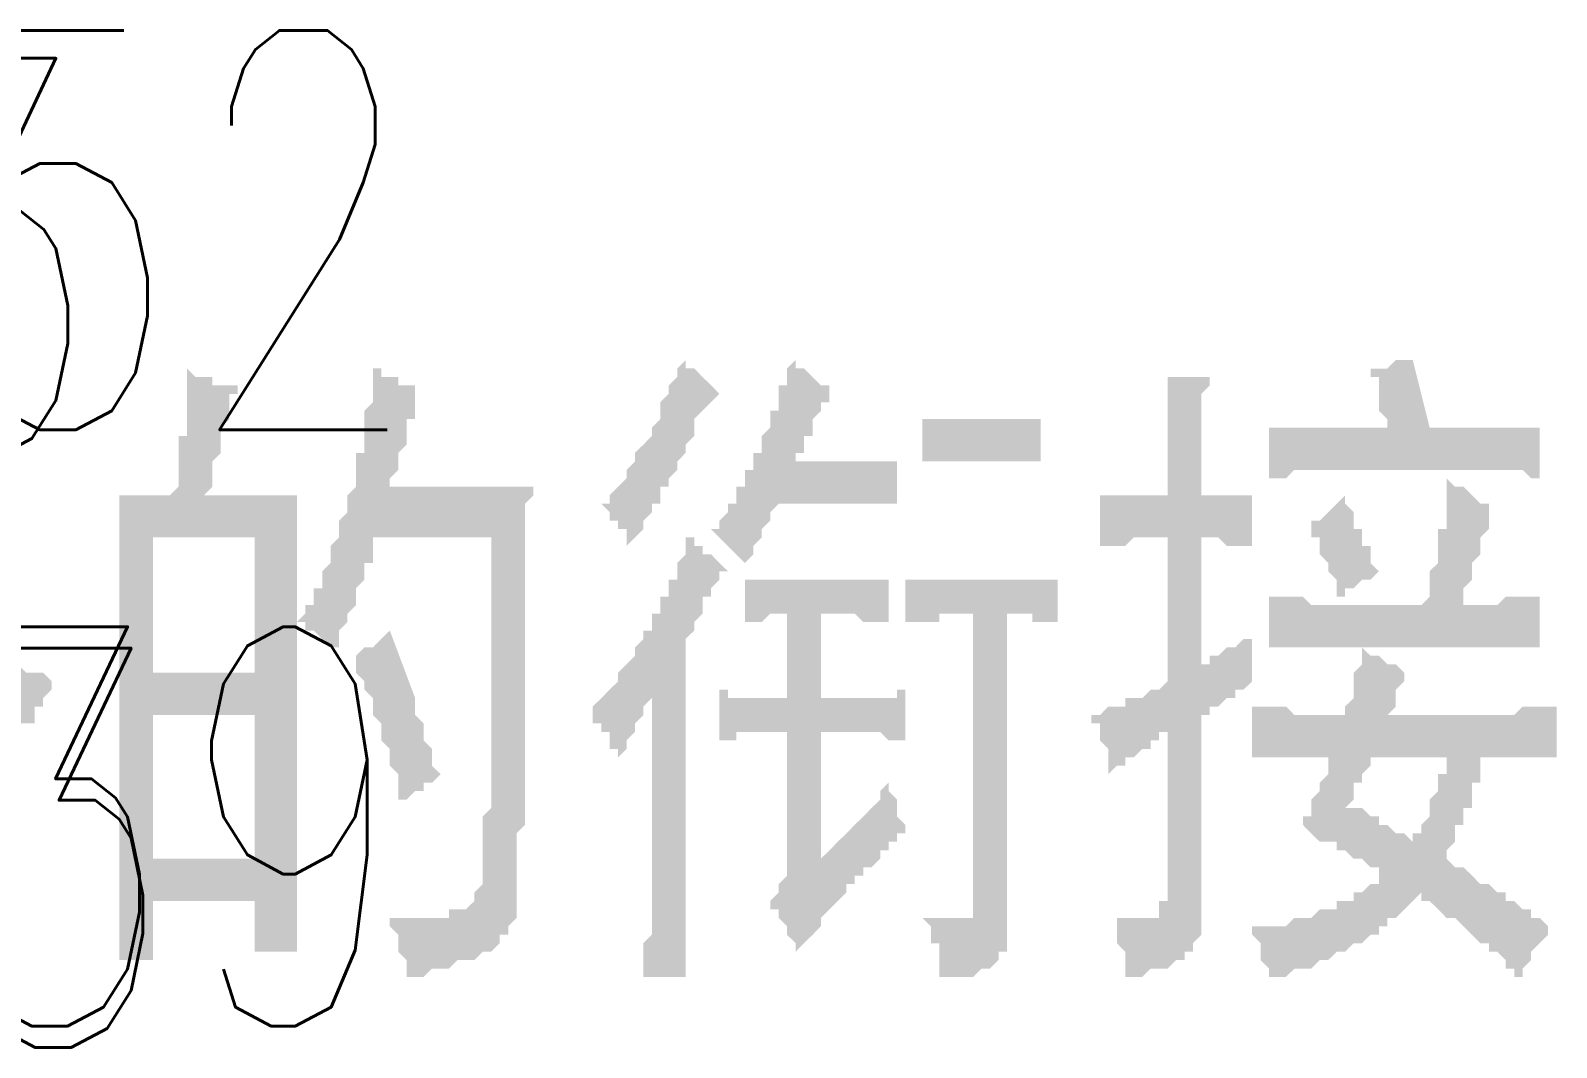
# Model space of a CAD drawing. Header units: millimetres. Extents: x 6156 to 7119, y 3162 to 3647.
# Drawn here: x 7019.28 to 7030.74, y 3528.78 to 3536.42 of the extents above; entities that cross this region are included whole.
import ezdxf
from ezdxf.enums import TextEntityAlignment as Align

# ---------------------------------------------------------------- set-up
doc = ezdxf.new("R2010")
doc.units = ezdxf.units.MM
doc.layers.add('图层1', color=7, linetype='Continuous')
doc.layers.add('点图2', color=30, linetype='Continuous', lineweight=5)
doc.styles.add('HBtxt', font='txt', dxfattribs={"width": 0.7, "bigfont": 'HZTXT'})

msp = doc.modelspace()

# ---------------------------------------------------------------- hatches: boundary and pattern name
at = {"layer": '图层1', "transparency": 33554559}
h = msp.add_hatch(color=256, dxfattribs=at)
h.paths.add_polyline_path([(7017.537, 3530.133), (7017.474, 3530.133), (7017.41, 3530.133), (7017.347, 3530.07), (7017.347, 3530.07), (7017.283, 3530.07), (7017.22, 3530.006), (7017.156, 3530.006), (7017.156, 3530.006), (7017.093, 3530.006), (7017.029, 3529.943), (7017.029, 3529.943), (7016.966, 3529.943), (7016.902, 3529.879), (7016.902, 3529.879), (7016.839, 3529.879), (7016.839, 3529.879), (7016.775, 3529.816), (7016.712, 3529.816), (7016.712, 3529.816), (7016.648, 3529.816), (7016.648, 3529.752), (7016.585, 3529.752), (7016.585, 3529.752), (7016.521, 3529.752), (7016.521, 3529.689), (7016.458, 3529.689), (7016.458, 3529.689), (7016.394, 3529.689), (7016.394, 3529.689), (7016.331, 3529.625), (7016.331, 3529.625), (7016.267, 3529.625), (7016.267, 3529.625), (7016.204, 3529.625), (7016.204, 3529.562), (7016.204, 3529.562), (7016.14, 3529.562), (7016.14, 3529.562), (7016.077, 3529.562), (7016.077, 3529.562), (7016.077, 3529.562), (7016.077, 3529.625), (7016.077, 3529.689), (7016.013, 3529.689), (7016.013, 3529.752), (7016.013, 3529.816), (7016.013, 3529.879), (7015.95, 3529.879), (7015.95, 3529.879), (7016.013, 3529.943), (7016.077, 3529.943), (7016.077, 3529.943), (7016.14, 3529.943), (7016.14, 3529.943), (7016.204, 3529.943), (7016.204, 3530.006), (7016.204, 3531.213), (7016.204, 3531.276), (7016.204, 3531.276), (7016.204, 3531.34), (7016.204, 3531.403), (7016.204, 3531.467), (7016.204, 3531.53), (7016.204, 3531.594), (7016.204, 3531.594), (7016.204, 3531.657), (7016.458, 3531.657), (7016.458, 3531.594), (7016.458, 3531.594), (7016.458, 3531.53), (7016.458, 3531.467), (7016.458, 3531.403), (7016.458, 3531.403), (7016.458, 3531.34), (7016.458, 3531.276), (7016.458, 3531.213), (7016.458, 3531.149), (7016.458, 3531.149), (7016.458, 3530.07), (7016.521, 3530.07), (7016.521, 3530.07), (7016.585, 3530.133), (7016.585, 3530.133), (7016.648, 3530.133), (7016.712, 3530.133), (7016.712, 3530.133), (7016.712, 3532.165), (7016.204, 3532.165), (7016.267, 3532.165), (7016.267, 3532.229), (7016.267, 3532.229), (7016.267, 3532.292), (7016.267, 3532.356), (7016.267, 3532.356), (7016.267, 3532.419), (7016.267, 3532.483), (7016.267, 3532.546), (7016.267, 3532.61), (7016.267, 3532.673), (7016.267, 3532.737), (7016.267, 3532.8), (7016.267, 3532.864), (7016.267, 3532.927), (7016.267, 3532.991), (7016.267, 3533.054), (7016.267, 3533.117), (7016.267, 3533.181), (7016.267, 3533.244), (7016.267, 3533.244), (7016.267, 3533.308), (7016.267, 3533.371), (7016.267, 3533.435), (7016.267, 3533.435), (7016.267, 3533.498), (7016.267, 3533.498), (7016.204, 3533.562), (7016.204, 3533.562), (7017.347, 3533.562), (7017.347, 3533.498), (7017.347, 3533.498), (7017.347, 3533.435), (7017.347, 3533.371), (7017.347, 3533.371), (7017.347, 3533.308), (7017.347, 3533.244), (7017.347, 3533.181), (7017.347, 3533.181), (7017.347, 3533.117), (7017.347, 3533.054), (7017.347, 3532.991), (7017.347, 3532.927), (7017.347, 3532.864), (7017.347, 3532.864), (7017.347, 3532.8), (7017.347, 3532.737), (7017.347, 3532.673), (7017.347, 3532.61), (7017.347, 3532.546), (7017.347, 3532.483), (7017.347, 3532.419), (7017.347, 3532.356), (7017.347, 3532.356), (7017.347, 3532.292), (7017.347, 3532.229), (7017.347, 3532.229), (7017.347, 3532.165), (7017.347, 3532.165), (7016.966, 3532.165), (7016.966, 3531.467), (7017.029, 3531.467), (7017.029, 3531.467), (7017.093, 3531.467), (7017.093, 3531.467), (7017.156, 3531.467), (7017.22, 3531.467), (7017.22, 3531.467), (7017.283, 3531.467), (7017.283, 3531.467), (7017.347, 3531.467), (7017.347, 3531.086), (7017.283, 3531.086), (7017.283, 3531.086), (7017.22, 3531.086), (7017.156, 3531.149), (7017.156, 3531.149), (7017.093, 3531.149), (7017.093, 3531.149), (7017.029, 3531.149), (7017.029, 3531.149), (7016.966, 3531.149), (7016.966, 3530.26), (7016.966, 3530.26), (7017.029, 3530.26), (7017.029, 3530.26), (7017.029, 3530.26), (7017.093, 3530.26), (7017.093, 3530.324), (7017.156, 3530.324), (7017.156, 3530.324), (7017.22, 3530.324), (7017.283, 3530.387), (7017.283, 3530.387), (7017.347, 3530.387), (7017.41, 3530.451), (7017.474, 3530.451), (7017.474, 3530.514), (7017.537, 3530.514), (7017.537, 3530.451), (7017.537, 3530.387), (7017.537, 3530.387), (7017.537, 3530.324), (7017.537, 3530.26), (7017.537, 3530.197), (7017.537, 3530.133), (7017.537, 3530.133)], flags=0)
h.paths.add_polyline_path([(7018.299, 3533.752), (7018.299, 3533.752), (7018.236, 3533.689), (7018.236, 3533.625), (7018.236, 3533.625), (7018.172, 3533.562), (7018.172, 3533.498), (7018.172, 3533.498), (7018.109, 3533.435), (7018.109, 3533.371), (7019.188, 3533.371), (7019.188, 3533.371), (7019.188, 3533.308), (7019.124, 3533.244), (7019.124, 3533.244), (7019.124, 3533.181), (7019.124, 3533.117), (7019.124, 3533.054), (7019.061, 3533.054), (7019.061, 3532.991), (7019.061, 3532.927), (7018.997, 3532.927), (7018.997, 3532.864), (7018.997, 3532.8), (7018.997, 3532.737), (7018.934, 3532.737), (7018.934, 3532.673), (7018.934, 3532.61), (7018.87, 3532.61), (7018.87, 3532.546), (7018.87, 3532.483), (7018.807, 3532.419), (7018.807, 3532.419), (7018.807, 3532.356), (7018.743, 3532.292), (7018.743, 3532.292), (7018.743, 3532.229), (7018.68, 3532.229), (7018.68, 3532.165), (7018.68, 3532.102), (7018.617, 3532.102), (7018.617, 3532.038), (7018.617, 3532.038), (7018.617, 3532.038), (7018.68, 3531.975), (7018.68, 3531.975), (7018.743, 3531.975), (7018.743, 3531.911), (7018.807, 3531.911), (7018.807, 3531.848), (7018.87, 3531.848), (7018.87, 3531.848), (7018.934, 3531.784), (7018.934, 3531.784), (7018.997, 3531.784), (7018.997, 3531.721), (7019.061, 3531.721), (7019.061, 3531.721), (7019.124, 3531.657), (7019.124, 3531.657), (7019.188, 3531.657), (7019.188, 3531.657), (7019.251, 3531.594), (7019.315, 3531.594), (7019.315, 3531.594), (7019.378, 3531.594), (7019.442, 3531.53), (7019.442, 3531.53), (7019.442, 3531.53), (7019.442, 3531.467), (7019.442, 3531.467), (7019.378, 3531.403), (7019.378, 3531.34), (7019.315, 3531.34), (7019.315, 3531.276), (7019.315, 3531.213), (7019.315, 3531.213), (7019.315, 3531.213), (7019.251, 3531.213), (7019.251, 3531.213), (7019.188, 3531.213), (7019.188, 3531.276), (7019.124, 3531.276), (7019.124, 3531.276), (7019.061, 3531.34), (7019.061, 3531.34), (7018.997, 3531.403), (7018.934, 3531.403), (7018.934, 3531.403), (7018.87, 3531.467), (7018.87, 3531.467), (7018.807, 3531.467), (7018.807, 3531.53), (7018.743, 3531.53), (7018.743, 3531.53), (7018.68, 3531.594), (7018.68, 3531.594), (7018.617, 3531.657), (7018.617, 3531.657), (7018.553, 3531.721), (7018.553, 3531.721), (7018.49, 3531.721), (7018.49, 3531.784), (7018.426, 3531.784), (7018.426, 3531.784), (7018.426, 3531.784), (7018.363, 3531.784), (7018.363, 3531.721), (7018.299, 3531.721), (7018.299, 3531.657), (7018.236, 3531.657), (7018.236, 3531.594), (7018.172, 3531.594), (7018.172, 3531.594), (7018.109, 3531.53), (7018.109, 3531.53), (7018.045, 3531.467), (7018.045, 3531.467), (7018.045, 3531.467), (7017.982, 3531.467), (7017.982, 3531.403), (7017.918, 3531.403), (7017.918, 3531.403), (7017.855, 3531.34), (7017.855, 3531.34), (7017.791, 3531.34), (7017.791, 3531.276), (7017.728, 3531.276), (7017.728, 3531.276), (7017.664, 3531.213), (7017.601, 3531.213), (7017.601, 3531.213), (7017.537, 3531.149), (7017.537, 3531.149), (7017.537, 3531.213), (7017.474, 3531.213), (7017.474, 3531.276), (7017.474, 3531.34), (7017.41, 3531.34), (7017.41, 3531.403), (7017.41, 3531.467), (7017.347, 3531.467), (7017.41, 3531.467), (7017.41, 3531.53), (7017.474, 3531.53), (7017.474, 3531.53), (7017.537, 3531.53), (7017.537, 3531.53), (7017.601, 3531.594), (7017.664, 3531.594), (7017.664, 3531.594), (7017.728, 3531.657), (7017.728, 3531.657), (7017.791, 3531.657), (7017.791, 3531.657), (7017.855, 3531.721), (7017.855, 3531.721), (7017.918, 3531.721), (7017.982, 3531.784), (7017.982, 3531.784), (7018.045, 3531.784), (7018.045, 3531.848), (7018.109, 3531.848), (7018.109, 3531.911), (7018.172, 3531.911), (7018.172, 3531.975), (7018.172, 3531.975), (7018.236, 3531.975), (7018.236, 3532.038), (7018.236, 3532.038), (7018.236, 3532.102), (7018.172, 3532.102), (7018.172, 3532.165), (7018.172, 3532.165), (7018.109, 3532.229), (7018.109, 3532.229), (7018.109, 3532.292), (7018.045, 3532.292), (7018.045, 3532.356), (7017.982, 3532.356), (7017.982, 3532.419), (7017.982, 3532.483), (7017.918, 3532.546), (7017.918, 3532.546), (7017.855, 3532.61), (7017.855, 3532.673), (7017.855, 3532.673), (7017.791, 3532.61), (7017.791, 3532.61), (7017.791, 3532.546), (7017.728, 3532.483), (7017.728, 3532.419), (7017.728, 3532.419), (7017.664, 3532.356), (7017.664, 3532.356), (7017.664, 3532.292), (7017.664, 3532.292), (7017.601, 3532.292), (7017.601, 3532.356), (7017.537, 3532.356), (7017.537, 3532.419), (7017.474, 3532.419), (7017.474, 3532.483), (7017.41, 3532.483), (7017.41, 3532.483), (7017.41, 3532.546), (7017.474, 3532.546), (7017.474, 3532.61), (7017.474, 3532.61), (7017.537, 3532.673), (7017.537, 3532.673), (7017.537, 3532.737), (7017.601, 3532.8), (7017.601, 3532.8), (7017.601, 3532.864), (7017.664, 3532.927), (7017.664, 3532.927), (7017.664, 3532.991), (7017.728, 3533.054), (7017.728, 3533.117), (7017.728, 3533.117), (7017.728, 3533.181), (7017.791, 3533.181), (7017.791, 3533.244), (7017.791, 3533.308), (7017.855, 3533.308), (7017.855, 3533.371), (7017.855, 3533.435), (7017.855, 3533.498), (7017.855, 3533.498), (7017.918, 3533.562), (7017.918, 3533.625), (7017.918, 3533.689), (7017.918, 3533.689), (7017.982, 3533.752), (7017.982, 3533.816), (7017.982, 3533.879), (7017.982, 3533.879), (7017.982, 3533.943), (7018.045, 3533.879), (7018.045, 3533.879), (7018.109, 3533.816), (7018.109, 3533.816), (7018.172, 3533.816), (7018.172, 3533.816), (7018.236, 3533.752), (7018.236, 3533.752), (7018.299, 3533.752)], flags=0)
h.paths.add_polyline_path([(7019.061, 3531.213), (7019.061, 3531.213), (7019.061, 3531.149), (7019.061, 3531.149), (7019.061, 3531.086), (7019.061, 3531.022), (7019.061, 3531.022), (7019.061, 3530.959), (7019.061, 3530.895), (7019.061, 3530.895), (7019.061, 3530.832), (7019.061, 3530.768), (7019.061, 3530.705), (7019.061, 3530.641), (7019.061, 3530.578), (7019.061, 3530.514), (7019.061, 3530.451), (7019.061, 3530.387), (7019.061, 3530.324), (7019.061, 3530.324), (7019.061, 3530.26), (7019.061, 3530.197), (7019.061, 3530.133), (7019.061, 3530.07), (7019.061, 3530.006), (7019.061, 3529.943), (7019.061, 3529.879), (7019.061, 3529.816), (7019.061, 3529.816), (7019.061, 3529.752), (7019.061, 3529.689), (7019.061, 3529.625), (7019.061, 3529.625), (7019.061, 3529.562), (7019.061, 3529.498), (7019.061, 3529.498), (7019.061, 3529.435), (7019.061, 3529.435), (7019.061, 3529.371), (7018.807, 3529.371), (7018.807, 3529.752), (7017.918, 3529.752), (7017.918, 3529.371), (7017.664, 3529.371), (7017.664, 3529.435), (7017.664, 3529.435), (7017.664, 3529.498), (7017.664, 3529.562), (7017.664, 3529.562), (7017.664, 3529.625), (7017.664, 3529.689), (7017.664, 3529.689), (7017.664, 3529.752), (7017.664, 3529.816), (7017.664, 3529.879), (7017.664, 3529.943), (7017.664, 3529.943), (7017.664, 3530.006), (7017.664, 3530.07), (7017.664, 3530.133), (7017.664, 3530.197), (7017.664, 3530.26), (7017.664, 3530.324), (7017.664, 3530.387), (7017.664, 3530.451), (7017.664, 3530.514), (7017.664, 3530.578), (7017.664, 3530.641), (7017.664, 3530.705), (7017.664, 3530.768), (7017.664, 3530.832), (7017.664, 3530.832), (7017.664, 3530.895), (7017.664, 3530.959), (7017.664, 3531.022), (7017.664, 3531.022), (7017.664, 3531.086), (7017.664, 3531.149), (7017.664, 3531.149), (7017.664, 3531.213), (7017.664, 3531.213), (7017.664, 3531.213), (7019.061, 3531.213)], flags=0)
h.paths.add_polyline_path([(7018.807, 3530.07), (7018.807, 3530.895), (7017.918, 3530.895), (7017.918, 3530.07)], flags=0)
h.paths.add_polyline_path([(7017.093, 3532.419), (7017.093, 3533.244), (7016.521, 3533.244), (7016.521, 3532.419)], flags=0)
h.paths.add_polyline_path([(7017.982, 3532.927), (7017.982, 3532.927), (7017.982, 3532.864), (7018.045, 3532.864), (7018.045, 3532.8), (7018.045, 3532.737), (7018.109, 3532.737), (7018.109, 3532.673), (7018.109, 3532.673), (7018.172, 3532.61), (7018.172, 3532.546), (7018.236, 3532.546), (7018.236, 3532.483), (7018.236, 3532.483), (7018.299, 3532.419), (7018.299, 3532.419), (7018.363, 3532.356), (7018.363, 3532.292), (7018.426, 3532.292), (7018.426, 3532.292), (7018.426, 3532.292), (7018.426, 3532.292), (7018.49, 3532.356), (7018.49, 3532.419), (7018.49, 3532.419), (7018.553, 3532.483), (7018.553, 3532.546), (7018.553, 3532.546), (7018.617, 3532.61), (7018.617, 3532.673), (7018.617, 3532.737), (7018.68, 3532.737), (7018.68, 3532.8), (7018.68, 3532.864), (7018.743, 3532.927), (7018.743, 3532.927), (7018.743, 3532.991), (7018.807, 3533.054), (7018.807, 3533.054), (7018.807, 3533.117), (7018.045, 3533.117), (7017.982, 3532.927)], flags=0)
h = msp.add_hatch(color=256, dxfattribs=at)
h.paths.add_polyline_path([(7025.728, 3531.975), (7025.665, 3531.975), (7025.601, 3531.975), (7025.601, 3531.975), (7025.538, 3531.975), (7025.538, 3531.975), (7025.474, 3532.038), (7025.411, 3532.038), (7025.411, 3532.038), (7025.347, 3532.038), (7025.347, 3532.038), (7025.284, 3532.038), (7025.22, 3532.038), (7025.22, 3532.038), (7025.22, 3531.403), (7025.284, 3531.403), (7025.347, 3531.403), (7025.411, 3531.403), (7025.411, 3531.403), (7025.474, 3531.403), (7025.538, 3531.403), (7025.538, 3531.403), (7025.601, 3531.403), (7025.665, 3531.403), (7025.665, 3531.403), (7025.728, 3531.403), (7025.728, 3531.403), (7025.792, 3531.403), (7025.792, 3531.467), (7025.855, 3531.467), (7025.855, 3531.467), (7025.855, 3531.467), (7025.855, 3531.086), (7025.855, 3531.086), (7025.792, 3531.086), (7025.792, 3531.086), (7025.728, 3531.086), (7025.728, 3531.086), (7025.665, 3531.149), (7025.665, 3531.149), (7025.601, 3531.149), (7025.601, 3531.149), (7025.538, 3531.149), (7025.474, 3531.149), (7025.474, 3531.149), (7025.411, 3531.149), (7025.347, 3531.149), (7025.284, 3531.149), (7025.284, 3531.149), (7025.22, 3531.149), (7025.22, 3530.197), (7025.284, 3530.26), (7025.284, 3530.26), (7025.347, 3530.324), (7025.347, 3530.324), (7025.411, 3530.387), (7025.411, 3530.387), (7025.474, 3530.451), (7025.474, 3530.451), (7025.538, 3530.514), (7025.538, 3530.514), (7025.601, 3530.578), (7025.601, 3530.578), (7025.665, 3530.641), (7025.665, 3530.641), (7025.665, 3530.705), (7025.728, 3530.768), (7025.728, 3530.768), (7025.728, 3530.768), (7025.728, 3530.705), (7025.728, 3530.705), (7025.792, 3530.641), (7025.792, 3530.578), (7025.792, 3530.514), (7025.792, 3530.514), (7025.855, 3530.451), (7025.855, 3530.387), (7025.855, 3530.387), (7025.792, 3530.387), (7025.792, 3530.324), (7025.792, 3530.324), (7025.728, 3530.324), (7025.728, 3530.26), (7025.665, 3530.26), (7025.665, 3530.197), (7025.601, 3530.133), (7025.538, 3530.133), (7025.538, 3530.07), (7025.474, 3530.07), (7025.474, 3530.006), (7025.411, 3530.006), (7025.411, 3529.943), (7025.411, 3529.943), (7025.347, 3529.879), (7025.347, 3529.879), (7025.284, 3529.816), (7025.284, 3529.816), (7025.22, 3529.752), (7025.22, 3529.752), (7025.22, 3529.689), (7025.157, 3529.625), (7025.157, 3529.625), (7025.093, 3529.562), (7025.093, 3529.562), (7025.03, 3529.498), (7025.03, 3529.498), (7025.03, 3529.562), (7025.03, 3529.562), (7024.966, 3529.625), (7024.966, 3529.689), (7024.966, 3529.689), (7024.903, 3529.752), (7024.903, 3529.816), (7024.839, 3529.816), (7024.839, 3529.879), (7024.839, 3529.879), (7024.903, 3529.943), (7024.903, 3529.943), (7024.903, 3530.006), (7024.966, 3530.07), (7024.966, 3530.07), (7024.966, 3530.133), (7024.966, 3530.197), (7024.966, 3530.26), (7024.966, 3531.149), (7024.903, 3531.149), (7024.903, 3531.149), (7024.839, 3531.149), (7024.776, 3531.149), (7024.776, 3531.149), (7024.712, 3531.149), (7024.649, 3531.149), (7024.649, 3531.149), (7024.585, 3531.149), (7024.585, 3531.086), (7024.522, 3531.086), (7024.522, 3531.086), (7024.458, 3531.086), (7024.458, 3531.086), (7024.458, 3531.086), (7024.458, 3531.467), (7024.458, 3531.467), (7024.522, 3531.467), (7024.522, 3531.403), (7024.585, 3531.403), (7024.585, 3531.403), (7024.649, 3531.403), (7024.712, 3531.403), (7024.712, 3531.403), (7024.776, 3531.403), (7024.776, 3531.403), (7024.839, 3531.403), (7024.903, 3531.403), (7024.903, 3531.403), (7024.966, 3531.403), (7024.966, 3531.403), (7024.966, 3532.038), (7024.966, 3532.038), (7024.903, 3532.038), (7024.839, 3532.038), (7024.839, 3532.038), (7024.776, 3531.975), (7024.776, 3531.975), (7024.712, 3531.975), (7024.649, 3531.975), (7024.649, 3531.975), (7024.649, 3532.292), (7024.649, 3532.292), (7024.712, 3532.292), (7024.712, 3532.292), (7024.776, 3532.292), (7024.776, 3532.292), (7024.839, 3532.292), (7024.903, 3532.292), (7024.903, 3532.292), (7024.966, 3532.292), (7024.966, 3532.292), (7025.03, 3532.292), (7025.093, 3532.292), (7025.157, 3532.292), (7025.157, 3532.292), (7025.22, 3532.292), (7025.22, 3532.292), (7025.284, 3532.292), (7025.347, 3532.292), (7025.347, 3532.292), (7025.411, 3532.292), (7025.474, 3532.292), (7025.474, 3532.292), (7025.538, 3532.292), (7025.538, 3532.292), (7025.601, 3532.292), (7025.601, 3532.292), (7025.665, 3532.292), (7025.665, 3532.292), (7025.728, 3532.292)], flags=0)
h.paths.add_polyline_path([(7026.998, 3531.975), (7026.935, 3531.975), (7026.871, 3531.975), (7026.871, 3531.975), (7026.808, 3531.975), (7026.808, 3532.038), (7026.744, 3532.038), (7026.681, 3532.038), (7026.681, 3532.038), (7026.617, 3532.038), (7026.617, 3532.038), (7026.617, 3529.816), (7026.617, 3529.752), (7026.617, 3529.689), (7026.617, 3529.625), (7026.617, 3529.625), (7026.617, 3529.562), (7026.617, 3529.498), (7026.554, 3529.498), (7026.554, 3529.435), (7026.554, 3529.435), (7026.554, 3529.435), (7026.49, 3529.371), (7026.49, 3529.371), (7026.427, 3529.371), (7026.427, 3529.371), (7026.363, 3529.308), (7026.363, 3529.308), (7026.3, 3529.308), (7026.3, 3529.308), (7026.236, 3529.308), (7026.173, 3529.308), (7026.109, 3529.308), (7026.109, 3529.308), (7026.109, 3529.308), (7026.109, 3529.371), (7026.109, 3529.435), (7026.109, 3529.435), (7026.109, 3529.498), (7026.109, 3529.562), (7026.046, 3529.562), (7026.046, 3529.625), (7026.046, 3529.689), (7025.982, 3529.752), (7025.982, 3529.752), (7026.046, 3529.752), (7026.109, 3529.752), (7026.173, 3529.752), (7026.173, 3529.752), (7026.236, 3529.752), (7026.236, 3529.752), (7026.3, 3529.752), (7026.3, 3529.752), (7026.3, 3529.752), (7026.363, 3529.752), (7026.363, 3529.816), (7026.363, 3529.816), (7026.363, 3529.879), (7026.363, 3529.943), (7026.363, 3532.038), (7026.3, 3532.038), (7026.3, 3532.038), (7026.236, 3532.038), (7026.236, 3532.038), (7026.173, 3532.038), (7026.109, 3532.038), (7026.109, 3531.975), (7026.046, 3531.975), (7026.046, 3531.975), (7025.982, 3531.975), (7025.919, 3531.975), (7025.919, 3531.975), (7025.855, 3531.975), (7025.855, 3532.292), (7025.919, 3532.292), (7025.919, 3532.292), (7025.982, 3532.292), (7025.982, 3532.292), (7026.046, 3532.292), (7026.109, 3532.292), (7026.109, 3532.292), (7026.173, 3532.292), (7026.173, 3532.292), (7026.236, 3532.292), (7026.3, 3532.292), (7026.3, 3532.292), (7026.363, 3532.292), (7026.427, 3532.292), (7026.427, 3532.292), (7026.49, 3532.292), (7026.49, 3532.292), (7026.554, 3532.292), (7026.617, 3532.292), (7026.617, 3532.292), (7026.681, 3532.292), (7026.744, 3532.292), (7026.744, 3532.292), (7026.808, 3532.292), (7026.808, 3532.292), (7026.871, 3532.292), (7026.871, 3532.292), (7026.935, 3532.292), (7026.935, 3532.292), (7026.998, 3532.292)], flags=0)
h.paths.add_polyline_path([(7024.522, 3532.356), (7024.458, 3532.356), (7024.458, 3532.292), (7024.458, 3532.292), (7024.395, 3532.229), (7024.395, 3532.229), (7024.395, 3532.165), (7024.331, 3532.165), (7024.331, 3532.102), (7024.331, 3532.102), (7024.331, 3532.038), (7024.268, 3531.975), (7024.268, 3531.975), (7024.268, 3531.911), (7024.204, 3531.848), (7024.204, 3531.784), (7024.204, 3530.07), (7024.204, 3530.07), (7024.204, 3530.006), (7024.204, 3529.943), (7024.204, 3529.879), (7024.204, 3529.816), (7024.204, 3529.816), (7024.204, 3529.752), (7024.204, 3529.689), (7024.204, 3529.625), (7024.204, 3529.625), (7024.204, 3529.562), (7024.204, 3529.498), (7024.204, 3529.435), (7024.204, 3529.371), (7024.204, 3529.308), (7024.204, 3529.308), (7023.887, 3529.308), (7023.887, 3529.371), (7023.887, 3529.435), (7023.887, 3529.435), (7023.887, 3529.498), (7023.887, 3529.562), (7023.95, 3529.625), (7023.95, 3529.689), (7023.95, 3529.689), (7023.95, 3529.752), (7023.95, 3529.816), (7023.95, 3529.879), (7023.95, 3529.943), (7023.95, 3529.943), (7023.95, 3530.006), (7023.95, 3530.07), (7023.95, 3530.07), (7023.95, 3531.403), (7023.887, 3531.34), (7023.887, 3531.276), (7023.887, 3531.276), (7023.823, 3531.213), (7023.823, 3531.149), (7023.823, 3531.149), (7023.76, 3531.086), (7023.76, 3531.086), (7023.76, 3531.022), (7023.697, 3530.959), (7023.697, 3530.959), (7023.697, 3531.022), (7023.633, 3531.022), (7023.633, 3531.086), (7023.633, 3531.149), (7023.57, 3531.149), (7023.57, 3531.213), (7023.506, 3531.213), (7023.506, 3531.276), (7023.506, 3531.276), (7023.506, 3531.276), (7023.506, 3531.34), (7023.57, 3531.403), (7023.57, 3531.403), (7023.633, 3531.467), (7023.633, 3531.467), (7023.697, 3531.53), (7023.697, 3531.53), (7023.697, 3531.594), (7023.76, 3531.657), (7023.76, 3531.657), (7023.823, 3531.721), (7023.823, 3531.721), (7023.823, 3531.784), (7023.887, 3531.848), (7023.887, 3531.848), (7023.887, 3531.911), (7023.95, 3531.911), (7023.95, 3531.911), (7023.95, 3531.975), (7023.95, 3532.038), (7024.014, 3532.038), (7024.014, 3532.102), (7024.014, 3532.165), (7024.077, 3532.165), (7024.077, 3532.229), (7024.077, 3532.292), (7024.141, 3532.292), (7024.141, 3532.356), (7024.141, 3532.419), (7024.141, 3532.419), (7024.204, 3532.483), (7024.204, 3532.546), (7024.204, 3532.61), (7024.204, 3532.61), (7024.268, 3532.61), (7024.268, 3532.61), (7024.268, 3532.546), (7024.331, 3532.546), (7024.331, 3532.483), (7024.395, 3532.483), (7024.395, 3532.483), (7024.458, 3532.419), (7024.458, 3532.419), (7024.522, 3532.356), (7024.522, 3532.356)], flags=0)
h.paths.add_polyline_path([(7025.347, 3533.689), (7025.284, 3533.689), (7025.284, 3533.626), (7025.22, 3533.626), (7025.22, 3533.562), (7025.22, 3533.562), (7025.157, 3533.499), (7025.157, 3533.499), (7025.157, 3533.435), (7025.157, 3533.372), (7025.093, 3533.372), (7025.093, 3533.308), (7025.093, 3533.245), (7025.03, 3533.245), (7025.03, 3533.181), (7025.347, 3533.181), (7025.411, 3533.181), (7025.411, 3533.181), (7025.474, 3533.181), (7025.538, 3533.181), (7025.538, 3533.181), (7025.601, 3533.181), (7025.601, 3533.181), (7025.665, 3533.181), (7025.665, 3533.181), (7025.728, 3533.181), (7025.792, 3533.181), (7025.792, 3533.181), (7025.792, 3532.864), (7025.728, 3532.864), (7025.728, 3532.864), (7025.665, 3532.864), (7025.665, 3532.864), (7025.601, 3532.864), (7025.538, 3532.864), (7025.538, 3532.864), (7025.474, 3532.864), (7025.474, 3532.864), (7025.411, 3532.864), (7025.347, 3532.864), (7024.903, 3532.864), (7024.903, 3532.864), (7024.839, 3532.8), (7024.839, 3532.737), (7024.839, 3532.737), (7024.776, 3532.673), (7024.776, 3532.673), (7024.776, 3532.61), (7024.712, 3532.546), (7024.712, 3532.483), (7024.712, 3532.483), (7024.649, 3532.419), (7024.649, 3532.419), (7024.649, 3532.419), (7024.585, 3532.483), (7024.585, 3532.483), (7024.522, 3532.546), (7024.522, 3532.546), (7024.458, 3532.61), (7024.458, 3532.61), (7024.395, 3532.673), (7024.395, 3532.673), (7024.458, 3532.673), (7024.458, 3532.737), (7024.522, 3532.8), (7024.522, 3532.8), (7024.522, 3532.864), (7024.585, 3532.864), (7024.585, 3532.927), (7024.585, 3532.991), (7024.649, 3532.991), (7024.649, 3533.054), (7024.649, 3533.118), (7024.712, 3533.118), (7024.712, 3533.181), (7024.712, 3533.245), (7024.776, 3533.245), (7024.776, 3533.308), (7024.776, 3533.308), (7024.776, 3533.372), (7024.839, 3533.435), (7024.839, 3533.435), (7024.839, 3533.499), (7024.839, 3533.562), (7024.903, 3533.562), (7024.903, 3533.626), (7024.903, 3533.689), (7024.903, 3533.753), (7024.966, 3533.753), (7024.966, 3533.816), (7024.966, 3533.88), (7024.966, 3533.88), (7025.03, 3533.943), (7025.03, 3533.943), (7025.03, 3533.88), (7025.093, 3533.88), (7025.093, 3533.88), (7025.157, 3533.816), (7025.157, 3533.816), (7025.22, 3533.753), (7025.22, 3533.753), (7025.284, 3533.753), (7025.284, 3533.689), (7025.347, 3533.689), (7025.347, 3533.689)], flags=0)
h.paths.add_polyline_path([(7024.458, 3533.689), (7024.458, 3533.689), (7024.395, 3533.626), (7024.395, 3533.626), (7024.395, 3533.626), (7024.331, 3533.562), (7024.331, 3533.562), (7024.268, 3533.499), (7024.268, 3533.435), (7024.268, 3533.372), (7024.204, 3533.308), (7024.204, 3533.308), (7024.204, 3533.245), (7024.204, 3533.245), (7024.141, 3533.181), (7024.141, 3533.181), (7024.141, 3533.118), (7024.077, 3533.054), (7024.077, 3533.054), (7024.077, 3532.991), (7024.014, 3532.991), (7024.014, 3532.927), (7024.014, 3532.864), (7023.95, 3532.864), (7023.95, 3532.8), (7023.887, 3532.737), (7023.887, 3532.737), (7023.887, 3532.673), (7023.823, 3532.61), (7023.823, 3532.61), (7023.76, 3532.546), (7023.76, 3532.61), (7023.76, 3532.673), (7023.697, 3532.673), (7023.697, 3532.737), (7023.633, 3532.737), (7023.633, 3532.8), (7023.633, 3532.8), (7023.57, 3532.864), (7023.57, 3532.864), (7023.633, 3532.864), (7023.633, 3532.927), (7023.633, 3532.927), (7023.697, 3532.991), (7023.697, 3532.991), (7023.76, 3533.054), (7023.76, 3533.054), (7023.76, 3533.118), (7023.823, 3533.181), (7023.823, 3533.181), (7023.823, 3533.245), (7023.887, 3533.308), (7023.887, 3533.308), (7023.95, 3533.372), (7023.95, 3533.435), (7023.95, 3533.435), (7024.014, 3533.499), (7024.014, 3533.562), (7024.014, 3533.626), (7024.077, 3533.689), (7024.077, 3533.689), (7024.077, 3533.753), (7024.141, 3533.816), (7024.141, 3533.816), (7024.141, 3533.88), (7024.141, 3533.88), (7024.204, 3533.943), (7024.204, 3533.943), (7024.204, 3533.943), (7024.204, 3533.88), (7024.268, 3533.88), (7024.268, 3533.88), (7024.331, 3533.816), (7024.331, 3533.816), (7024.395, 3533.753), (7024.395, 3533.753), (7024.458, 3533.689), (7024.458, 3533.689)], flags=0)
h.paths.add_polyline_path([(7026.871, 3533.181), (7026.871, 3533.181), (7026.808, 3533.181), (7026.808, 3533.181), (7026.744, 3533.181), (7026.744, 3533.181), (7026.681, 3533.181), (7026.617, 3533.181), (7026.617, 3533.181), (7026.554, 3533.181), (7026.49, 3533.181), (7026.49, 3533.181), (7026.427, 3533.181), (7026.427, 3533.181), (7026.363, 3533.181), (7026.3, 3533.181), (7026.3, 3533.181), (7026.236, 3533.181), (7026.173, 3533.181), (7026.173, 3533.181), (7026.109, 3533.181), (7026.109, 3533.181), (7026.046, 3533.181), (7026.046, 3533.181), (7025.982, 3533.181), (7025.982, 3533.181), (7025.982, 3533.499), (7025.982, 3533.499), (7026.046, 3533.499), (7026.109, 3533.499), (7026.109, 3533.499), (7026.173, 3533.499), (7026.173, 3533.499), (7026.236, 3533.499), (7026.236, 3533.499), (7026.3, 3533.499), (7026.363, 3533.499), (7026.363, 3533.499), (7026.427, 3533.499), (7026.427, 3533.499), (7026.49, 3533.499), (7026.554, 3533.499), (7026.554, 3533.499), (7026.617, 3533.499), (7026.681, 3533.499), (7026.681, 3533.499), (7026.744, 3533.499), (7026.744, 3533.499), (7026.808, 3533.499), (7026.808, 3533.499), (7026.871, 3533.499), (7026.871, 3533.499)], flags=0)
h = msp.add_hatch(color=256, dxfattribs=at)
h.paths.add_polyline_path([(7029.602, 3531.594), (7029.602, 3531.594), (7029.602, 3531.53), (7029.602, 3531.53), (7029.538, 3531.467), (7029.538, 3531.403), (7029.538, 3531.34), (7029.475, 3531.276), (7030.427, 3531.276), (7030.491, 3531.34), (7030.554, 3531.34), (7030.618, 3531.34), (7030.618, 3531.34), (7030.681, 3531.34), (7030.681, 3531.34), (7030.745, 3531.34), (7030.745, 3531.34), (7030.745, 3531.34), (7030.745, 3530.959), (7030.745, 3530.959), (7030.681, 3530.959), (7030.681, 3530.959), (7030.618, 3530.959), (7030.618, 3530.959), (7030.554, 3530.959), (7030.491, 3530.959), (7030.491, 3530.959), (7030.237, 3530.959), (7030.173, 3530.959), (7030.173, 3530.895), (7030.173, 3530.832), (7030.173, 3530.768), (7030.11, 3530.768), (7030.11, 3530.705), (7030.11, 3530.641), (7030.11, 3530.578), (7030.046, 3530.578), (7030.046, 3530.514), (7030.046, 3530.451), (7029.983, 3530.451), (7029.983, 3530.387), (7029.983, 3530.324), (7029.983, 3530.324), (7029.919, 3530.26), (7029.919, 3530.26), (7029.919, 3530.197), (7029.919, 3530.197), (7029.983, 3530.133), (7030.046, 3530.133), (7030.046, 3530.133), (7030.11, 3530.07), (7030.11, 3530.07), (7030.173, 3530.006), (7030.173, 3530.006), (7030.237, 3530.006), (7030.3, 3529.943), (7030.3, 3529.943), (7030.364, 3529.943), (7030.364, 3529.879), (7030.427, 3529.879), (7030.427, 3529.879), (7030.491, 3529.816), (7030.491, 3529.816), (7030.554, 3529.816), (7030.554, 3529.752), (7030.618, 3529.752), (7030.618, 3529.752), (7030.681, 3529.689), (7030.681, 3529.689), (7030.681, 3529.689), (7030.681, 3529.625), (7030.681, 3529.625), (7030.681, 3529.625), (7030.618, 3529.562), (7030.618, 3529.562), (7030.554, 3529.498), (7030.554, 3529.435), (7030.491, 3529.371), (7030.491, 3529.308), (7030.491, 3529.308), (7030.427, 3529.308), (7030.427, 3529.371), (7030.427, 3529.371), (7030.364, 3529.371), (7030.364, 3529.435), (7030.364, 3529.435), (7030.3, 3529.498), (7030.3, 3529.498), (7030.237, 3529.498), (7030.237, 3529.562), (7030.173, 3529.562), (7030.173, 3529.562), (7030.11, 3529.625), (7030.11, 3529.625), (7030.046, 3529.689), (7030.046, 3529.689), (7029.983, 3529.752), (7029.983, 3529.752), (7029.919, 3529.752), (7029.856, 3529.816), (7029.856, 3529.816), (7029.792, 3529.879), (7029.729, 3529.879), (7029.729, 3529.943), (7029.665, 3529.879), (7029.665, 3529.879), (7029.602, 3529.816), (7029.602, 3529.816), (7029.538, 3529.752), (7029.538, 3529.752), (7029.475, 3529.752), (7029.475, 3529.689), (7029.411, 3529.689), (7029.411, 3529.625), (7029.348, 3529.625), (7029.348, 3529.625), (7029.284, 3529.562), (7029.284, 3529.562), (7029.221, 3529.562), (7029.221, 3529.562), (7029.157, 3529.498), (7029.157, 3529.498), (7029.094, 3529.498), (7029.094, 3529.498), (7029.03, 3529.435), (7029.03, 3529.435), (7028.967, 3529.435), (7028.967, 3529.435), (7028.903, 3529.371), (7028.84, 3529.371), (7028.84, 3529.371), (7028.776, 3529.371), (7028.776, 3529.371), (7028.713, 3529.308), (7028.649, 3529.308), (7028.649, 3529.308), (7028.586, 3529.308), (7028.586, 3529.308), (7028.586, 3529.308), (7028.586, 3529.371), (7028.522, 3529.435), (7028.522, 3529.435), (7028.522, 3529.498), (7028.522, 3529.562), (7028.459, 3529.625), (7028.459, 3529.625), (7028.459, 3529.625), (7028.459, 3529.689), (7028.522, 3529.689), (7028.522, 3529.689), (7028.586, 3529.689), (7028.649, 3529.689), (7028.649, 3529.689), (7028.713, 3529.689), (7028.713, 3529.689), (7028.776, 3529.752), (7028.776, 3529.752), (7028.84, 3529.752), (7028.903, 3529.752), (7028.903, 3529.752), (7028.967, 3529.816), (7028.967, 3529.816), (7029.03, 3529.816), (7029.03, 3529.816), (7029.094, 3529.816), (7029.094, 3529.879), (7029.157, 3529.879), (7029.221, 3529.879), (7029.221, 3529.943), (7029.284, 3529.943), (7029.284, 3529.943), (7029.348, 3530.006), (7029.348, 3530.006), (7029.411, 3530.006), (7029.411, 3530.07), (7029.475, 3530.07), (7029.411, 3530.07), (7029.411, 3530.133), (7029.411, 3530.133), (7029.348, 3530.133), (7029.348, 3530.133), (7029.348, 3530.133), (7029.284, 3530.197), (7029.284, 3530.197), (7029.221, 3530.197), (7029.157, 3530.26), (7029.157, 3530.26), (7029.094, 3530.26), (7029.094, 3530.324), (7029.03, 3530.324), (7028.967, 3530.324), (7028.903, 3530.387), (7028.903, 3530.387), (7028.84, 3530.451), (7028.84, 3530.451), (7028.84, 3530.514), (7028.903, 3530.514), (7028.903, 3530.578), (7028.903, 3530.578), (7028.903, 3530.641), (7028.967, 3530.705), (7028.967, 3530.768), (7028.967, 3530.768), (7029.03, 3530.832), (7029.03, 3530.895), (7029.03, 3530.959), (7029.094, 3530.959), (7028.84, 3530.959), (7028.776, 3530.959), (7028.713, 3530.959), (7028.713, 3530.959), (7028.649, 3530.959), (7028.586, 3530.959), (7028.586, 3530.959), (7028.522, 3530.959), (7028.522, 3530.959), (7028.459, 3530.959), (7028.459, 3530.959), (7028.459, 3531.34), (7028.522, 3531.34), (7028.522, 3531.34), (7028.586, 3531.34), (7028.586, 3531.34), (7028.649, 3531.34), (7028.649, 3531.34), (7028.713, 3531.34), (7028.776, 3531.276), (7028.84, 3531.276), (7029.157, 3531.276), (7029.157, 3531.34), (7029.221, 3531.403), (7029.221, 3531.467), (7029.221, 3531.53), (7029.221, 3531.594), (7029.284, 3531.657), (7029.284, 3531.657), (7029.284, 3531.721), (7029.284, 3531.721), (7029.284, 3531.784), (7029.348, 3531.721), (7029.411, 3531.721), (7029.411, 3531.721), (7029.475, 3531.657), (7029.475, 3531.657), (7029.538, 3531.657), (7029.538, 3531.657), (7029.602, 3531.594), (7029.602, 3531.594), (7029.602, 3531.594)], flags=0)
h.paths.add_polyline_path([(7027.824, 3532.927), (7027.824, 3533.498), (7027.824, 3533.562), (7027.824, 3533.562), (7027.824, 3533.625), (7027.824, 3533.689), (7027.824, 3533.752), (7027.824, 3533.816), (7027.824, 3533.816), (7028.141, 3533.816), (7028.141, 3533.752), (7028.078, 3533.689), (7028.078, 3533.689), (7028.078, 3533.625), (7028.078, 3533.562), (7028.078, 3533.562), (7028.078, 3533.498), (7028.078, 3532.927), (7028.141, 3532.927), (7028.141, 3532.927), (7028.205, 3532.927), (7028.205, 3532.927), (7028.268, 3532.927), (7028.268, 3532.927), (7028.332, 3532.927), (7028.395, 3532.927), (7028.395, 3532.927), (7028.459, 3532.927), (7028.459, 3532.546), (7028.395, 3532.546), (7028.395, 3532.546), (7028.332, 3532.546), (7028.268, 3532.546), (7028.268, 3532.546), (7028.205, 3532.61), (7028.205, 3532.61), (7028.141, 3532.61), (7028.141, 3532.61), (7028.078, 3532.61), (7028.078, 3531.657), (7028.078, 3531.657), (7028.141, 3531.657), (7028.141, 3531.721), (7028.205, 3531.721), (7028.205, 3531.721), (7028.268, 3531.784), (7028.268, 3531.784), (7028.332, 3531.784), (7028.395, 3531.848), (7028.459, 3531.848), (7028.459, 3531.784), (7028.459, 3531.721), (7028.459, 3531.721), (7028.459, 3531.657), (7028.459, 3531.594), (7028.459, 3531.53), (7028.459, 3531.53), (7028.459, 3531.53), (7028.395, 3531.467), (7028.332, 3531.467), (7028.332, 3531.403), (7028.268, 3531.403), (7028.205, 3531.34), (7028.205, 3531.34), (7028.141, 3531.34), (7028.141, 3531.34), (7028.141, 3531.276), (7028.078, 3531.276), (7028.078, 3531.276), (7028.078, 3529.879), (7028.078, 3529.816), (7028.078, 3529.752), (7028.078, 3529.689), (7028.078, 3529.625), (7028.078, 3529.625), (7028.014, 3529.562), (7028.014, 3529.562), (7028.014, 3529.498), (7027.951, 3529.498), (7027.951, 3529.498), (7027.951, 3529.435), (7027.951, 3529.435), (7027.887, 3529.435), (7027.887, 3529.435), (7027.824, 3529.371), (7027.824, 3529.371), (7027.76, 3529.371), (7027.76, 3529.371), (7027.697, 3529.371), (7027.633, 3529.308), (7027.633, 3529.308), (7027.57, 3529.308), (7027.506, 3529.308), (7027.506, 3529.371), (7027.506, 3529.371), (7027.506, 3529.435), (7027.506, 3529.435), (7027.506, 3529.498), (7027.443, 3529.562), (7027.443, 3529.625), (7027.443, 3529.689), (7027.443, 3529.752), (7027.379, 3529.816), (7027.379, 3529.816), (7027.443, 3529.752), (7027.506, 3529.752), (7027.57, 3529.752), (7027.57, 3529.752), (7027.633, 3529.752), (7027.697, 3529.752), (7027.697, 3529.752), (7027.697, 3529.752), (7027.76, 3529.752), (7027.76, 3529.816), (7027.76, 3529.816), (7027.76, 3529.879), (7027.824, 3529.879), (7027.824, 3529.943), (7027.824, 3530.006), (7027.824, 3530.006), (7027.824, 3531.149), (7027.824, 3531.149), (7027.76, 3531.149), (7027.76, 3531.086), (7027.76, 3531.086), (7027.697, 3531.086), (7027.697, 3531.022), (7027.633, 3531.022), (7027.633, 3531.022), (7027.57, 3530.959), (7027.506, 3530.959), (7027.506, 3530.895), (7027.443, 3530.895), (7027.379, 3530.832), (7027.379, 3530.895), (7027.379, 3530.959), (7027.379, 3531.022), (7027.316, 3531.086), (7027.316, 3531.149), (7027.316, 3531.149), (7027.316, 3531.213), (7027.252, 3531.213), (7027.252, 3531.276), (7027.252, 3531.276), (7027.316, 3531.276), (7027.379, 3531.34), (7027.379, 3531.34), (7027.443, 3531.34), (7027.506, 3531.34), (7027.506, 3531.403), (7027.57, 3531.403), (7027.57, 3531.403), (7027.633, 3531.403), (7027.633, 3531.403), (7027.697, 3531.467), (7027.697, 3531.467), (7027.76, 3531.467), (7027.76, 3531.467), (7027.824, 3531.53), (7027.824, 3531.53), (7027.824, 3532.61), (7027.697, 3532.61), (7027.697, 3532.61), (7027.633, 3532.61), (7027.633, 3532.61), (7027.57, 3532.61), (7027.506, 3532.546), (7027.506, 3532.546), (7027.443, 3532.546), (7027.443, 3532.546), (7027.379, 3532.546), (7027.316, 3532.546), (7027.316, 3532.546), (7027.316, 3532.927), (7027.379, 3532.927), (7027.379, 3532.927), (7027.443, 3532.927), (7027.443, 3532.927), (7027.506, 3532.927), (7027.57, 3532.927), (7027.57, 3532.927), (7027.633, 3532.927), (7027.633, 3532.927), (7027.697, 3532.927), (7027.697, 3532.927), (7027.697, 3532.927)], flags=0)
h.paths.add_polyline_path([(7029.919, 3533.054), (7029.983, 3532.991), (7030.046, 3532.991), (7030.11, 3532.927), (7030.11, 3532.927), (7030.173, 3532.864), (7030.173, 3532.864), (7030.237, 3532.864), (7030.237, 3532.864), (7030.237, 3532.8), (7030.3, 3532.8), (7030.3, 3532.8), (7030.237, 3532.8), (7030.237, 3532.737), (7030.237, 3532.737), (7030.237, 3532.673), (7030.237, 3532.673), (7030.173, 3532.61), (7030.173, 3532.61), (7030.173, 3532.546), (7030.173, 3532.483), (7030.11, 3532.419), (7030.11, 3532.356), (7030.11, 3532.292), (7030.046, 3532.229), (7030.046, 3532.165), (7030.046, 3532.102), (7030.3, 3532.102), (7030.364, 3532.165), (7030.427, 3532.165), (7030.491, 3532.165), (7030.491, 3532.165), (7030.554, 3532.165), (7030.618, 3532.165), (7030.618, 3532.165), (7030.618, 3532.165), (7030.618, 3532.165), (7030.618, 3531.784), (7030.618, 3531.784), (7030.554, 3531.784), (7030.554, 3531.784), (7030.491, 3531.784), (7030.491, 3531.784), (7030.427, 3531.784), (7030.364, 3531.784), (7030.364, 3531.784), (7028.903, 3531.784), (7028.903, 3531.784), (7028.84, 3531.784), (7028.84, 3531.784), (7028.776, 3531.784), (7028.776, 3531.784), (7028.713, 3531.784), (7028.649, 3531.784), (7028.649, 3531.784), (7028.586, 3531.784), (7028.586, 3531.784), (7028.586, 3532.165), (7028.649, 3532.165), (7028.649, 3532.165), (7028.713, 3532.165), (7028.776, 3532.165), (7028.776, 3532.165), (7028.84, 3532.165), (7028.84, 3532.165), (7028.903, 3532.102), (7028.903, 3532.102), (7029.729, 3532.102), (7029.792, 3532.165), (7029.792, 3532.229), (7029.792, 3532.292), (7029.792, 3532.356), (7029.856, 3532.419), (7029.856, 3532.483), (7029.856, 3532.483), (7029.856, 3532.546), (7029.856, 3532.61), (7029.856, 3532.673), (7029.919, 3532.673), (7029.919, 3532.737), (7029.919, 3532.8), (7029.919, 3532.864), (7029.919, 3532.864), (7029.919, 3532.927), (7029.919, 3532.991), (7029.919, 3532.991), (7029.919, 3533.054)], flags=0)
h.paths.add_polyline_path([(7029.475, 3533.435), (7029.475, 3533.498), (7029.411, 3533.562), (7029.411, 3533.625), (7029.411, 3533.625), (7029.411, 3533.689), (7029.411, 3533.752), (7029.411, 3533.816), (7029.348, 3533.816), (7029.348, 3533.879), (7029.348, 3533.879), (7029.411, 3533.879), (7029.475, 3533.879), (7029.475, 3533.879), (7029.538, 3533.943), (7029.538, 3533.943), (7029.602, 3533.943), (7029.602, 3533.943), (7029.665, 3533.943), (7029.665, 3533.943), (7029.792, 3533.435), (7030.3, 3533.435), (7030.3, 3533.435), (7030.364, 3533.435), (7030.427, 3533.435), (7030.427, 3533.435), (7030.491, 3533.435), (7030.554, 3533.435), (7030.554, 3533.435), (7030.618, 3533.435), (7030.618, 3533.435), (7030.618, 3533.435), (7030.618, 3533.054), (7030.618, 3533.054), (7030.554, 3533.054), (7030.554, 3533.054), (7030.491, 3533.118), (7030.427, 3533.118), (7030.427, 3533.118), (7030.364, 3533.118), (7030.364, 3533.118), (7030.3, 3533.118), (7030.3, 3533.118), (7029.03, 3533.118), (7028.967, 3533.118), (7028.903, 3533.118), (7028.903, 3533.118), (7028.84, 3533.118), (7028.776, 3533.118), (7028.776, 3533.118), (7028.713, 3533.054), (7028.713, 3533.054), (7028.649, 3533.054), (7028.649, 3533.054), (7028.586, 3533.054), (7028.586, 3533.435), (7028.649, 3533.435), (7028.649, 3533.435), (7028.713, 3533.435), (7028.713, 3533.435), (7028.776, 3533.435), (7028.84, 3533.435), (7028.84, 3533.435), (7028.903, 3533.435), (7028.967, 3533.435), (7028.967, 3533.435)], flags=0)
h.paths.add_polyline_path([(7029.157, 3530.578), (7029.221, 3530.578), (7029.284, 3530.578), (7029.348, 3530.514), (7029.348, 3530.514), (7029.411, 3530.514), (7029.411, 3530.451), (7029.475, 3530.451), (7029.475, 3530.451), (7029.538, 3530.387), (7029.538, 3530.387), (7029.602, 3530.387), (7029.602, 3530.387), (7029.665, 3530.324), (7029.665, 3530.324), (7029.665, 3530.324), (7029.665, 3530.387), (7029.729, 3530.387), (7029.729, 3530.451), (7029.792, 3530.514), (7029.792, 3530.578), (7029.792, 3530.578), (7029.792, 3530.641), (7029.856, 3530.705), (7029.856, 3530.768), (7029.856, 3530.768), (7029.856, 3530.832), (7029.919, 3530.832), (7029.919, 3530.895), (7029.919, 3530.959), (7029.919, 3530.959), (7029.919, 3530.959), (7029.348, 3530.959), (7029.348, 3530.959), (7029.348, 3530.895), (7029.284, 3530.832), (7029.284, 3530.768), (7029.221, 3530.768), (7029.221, 3530.705), (7029.221, 3530.641), (7029.221, 3530.641), (7029.157, 3530.578), (7029.157, 3530.578)], flags=0)
h.paths.add_polyline_path([(7029.157, 3532.927), (7029.157, 3532.864), (7029.221, 3532.8), (7029.221, 3532.737), (7029.221, 3532.673), (7029.284, 3532.673), (7029.284, 3532.61), (7029.284, 3532.546), (7029.348, 3532.546), (7029.348, 3532.483), (7029.348, 3532.419), (7029.348, 3532.419), (7029.411, 3532.356), (7029.411, 3532.356), (7029.411, 3532.356), (7029.348, 3532.292), (7029.284, 3532.292), (7029.284, 3532.292), (7029.221, 3532.229), (7029.157, 3532.229), (7029.157, 3532.229), (7029.157, 3532.165), (7029.094, 3532.165), (7029.094, 3532.165), (7029.094, 3532.229), (7029.094, 3532.292), (7029.03, 3532.356), (7029.03, 3532.419), (7029.03, 3532.419), (7028.967, 3532.483), (7028.967, 3532.546), (7028.967, 3532.546), (7028.967, 3532.61), (7028.903, 3532.61), (7028.903, 3532.673), (7028.903, 3532.737), (7028.903, 3532.737), (7028.903, 3532.737), (7028.967, 3532.737), (7029.03, 3532.8), (7029.03, 3532.8), (7029.094, 3532.864), (7029.094, 3532.864), (7029.094, 3532.864), (7029.157, 3532.927), (7029.157, 3532.927)], flags=0)
h = msp.add_hatch(color=256, dxfattribs=at)
h.paths.add_polyline_path([(7020.839, 3533.753), (7020.839, 3533.689), (7020.776, 3533.689), (7020.776, 3533.626), (7020.776, 3533.626), (7020.776, 3533.562), (7020.776, 3533.562), (7020.776, 3533.499), (7020.712, 3533.435), (7020.712, 3533.435), (7020.712, 3533.372), (7020.712, 3533.308), (7020.712, 3533.245), (7020.649, 3533.181), (7020.649, 3533.118), (7020.649, 3533.054), (7020.649, 3532.991), (7020.585, 3532.927), (7020.585, 3532.927), (7021.284, 3532.927), (7021.284, 3532.864), (7021.284, 3532.864), (7021.284, 3532.8), (7021.284, 3532.737), (7021.284, 3532.673), (7021.284, 3532.673), (7021.284, 3532.61), (7021.284, 3532.546), (7021.284, 3532.483), (7021.284, 3532.483), (7021.284, 3532.419), (7021.284, 3532.356), (7021.284, 3532.292), (7021.284, 3532.229), (7021.284, 3532.165), (7021.284, 3532.102), (7021.284, 3532.102), (7021.284, 3530.324), (7021.284, 3530.324), (7021.284, 3530.26), (7021.284, 3530.197), (7021.284, 3530.197), (7021.284, 3530.133), (7021.284, 3530.07), (7021.284, 3530.07), (7021.284, 3530.006), (7021.284, 3529.943), (7021.284, 3529.879), (7021.284, 3529.816), (7021.284, 3529.816), (7021.284, 3529.752), (7021.284, 3529.689), (7021.284, 3529.625), (7021.284, 3529.562), (7021.284, 3529.498), (7020.966, 3529.498), (7020.966, 3529.879), (7020.204, 3529.879), (7020.204, 3529.435), (7019.95, 3529.435), (7019.95, 3529.562), (7019.95, 3529.625), (7019.95, 3529.689), (7019.95, 3529.752), (7019.95, 3529.816), (7019.95, 3529.879), (7019.95, 3529.943), (7019.95, 3530.006), (7019.95, 3530.006), (7019.95, 3530.07), (7019.95, 3530.133), (7019.95, 3530.133), (7019.95, 3530.197), (7019.95, 3530.197), (7019.95, 3530.197), (7019.95, 3530.26), (7019.95, 3532.038), (7019.95, 3532.102), (7019.95, 3532.165), (7019.95, 3532.229), (7019.95, 3532.292), (7019.95, 3532.356), (7019.95, 3532.419), (7019.95, 3532.419), (7019.95, 3532.483), (7019.95, 3532.546), (7019.95, 3532.61), (7019.95, 3532.673), (7019.95, 3532.673), (7019.95, 3532.737), (7019.95, 3532.8), (7019.95, 3532.8), (7019.95, 3532.864), (7019.95, 3532.927), (7019.95, 3532.927), (7020.331, 3532.927), (7020.395, 3532.991), (7020.395, 3532.991), (7020.395, 3533.054), (7020.395, 3533.118), (7020.395, 3533.181), (7020.395, 3533.181), (7020.395, 3533.245), (7020.395, 3533.308), (7020.395, 3533.372), (7020.458, 3533.372), (7020.458, 3533.435), (7020.458, 3533.499), (7020.458, 3533.562), (7020.458, 3533.626), (7020.458, 3533.626), (7020.458, 3533.689), (7020.458, 3533.753), (7020.458, 3533.816), (7020.458, 3533.88), (7020.458, 3533.88), (7020.522, 3533.816), (7020.585, 3533.816), (7020.585, 3533.816), (7020.649, 3533.816), (7020.649, 3533.753), (7020.712, 3533.753), (7020.776, 3533.753), (7020.776, 3533.753), (7020.839, 3533.753), (7020.839, 3533.753)], flags=0)
h.paths.add_polyline_path([(7022.998, 3532.229), (7022.998, 3532.165), (7022.998, 3532.102), (7022.998, 3532.102), (7022.998, 3532.038), (7022.998, 3531.975), (7022.998, 3531.911), (7022.998, 3531.848), (7022.998, 3531.784), (7022.998, 3531.784), (7022.998, 3531.721), (7022.998, 3531.657), (7022.998, 3531.594), (7022.998, 3531.53), (7022.998, 3531.53), (7022.998, 3531.467), (7022.998, 3531.403), (7022.998, 3531.34), (7022.998, 3531.276), (7022.998, 3531.276), (7022.998, 3531.213), (7022.998, 3531.149), (7022.998, 3531.086), (7022.998, 3531.022), (7022.998, 3531.022), (7022.998, 3530.959), (7022.998, 3530.895), (7022.998, 3530.832), (7022.998, 3530.768), (7022.998, 3530.768), (7022.998, 3530.705), (7022.998, 3530.641), (7022.998, 3530.578), (7022.998, 3530.578), (7022.998, 3530.514), (7022.998, 3530.451), (7022.934, 3530.387), (7022.934, 3530.324), (7022.934, 3530.324), (7022.934, 3530.26), (7022.934, 3530.197), (7022.934, 3530.133), (7022.934, 3530.133), (7022.934, 3530.07), (7022.934, 3530.006), (7022.934, 3529.943), (7022.934, 3529.943), (7022.934, 3529.879), (7022.934, 3529.816), (7022.934, 3529.816), (7022.934, 3529.752), (7022.871, 3529.689), (7022.871, 3529.689), (7022.871, 3529.625), (7022.807, 3529.625), (7022.807, 3529.562), (7022.807, 3529.562), (7022.744, 3529.498), (7022.744, 3529.498), (7022.68, 3529.498), (7022.68, 3529.498), (7022.617, 3529.435), (7022.617, 3529.435), (7022.553, 3529.435), (7022.553, 3529.435), (7022.49, 3529.435), (7022.426, 3529.371), (7022.426, 3529.371), (7022.363, 3529.371), (7022.363, 3529.371), (7022.299, 3529.371), (7022.299, 3529.371), (7022.236, 3529.308), (7022.172, 3529.308), (7022.172, 3529.308), (7022.109, 3529.308), (7022.109, 3529.308), (7022.109, 3529.371), (7022.109, 3529.435), (7022.109, 3529.435), (7022.045, 3529.498), (7022.045, 3529.562), (7022.045, 3529.562), (7022.045, 3529.625), (7021.982, 3529.689), (7021.982, 3529.752), (7021.982, 3529.752), (7022.045, 3529.752), (7022.045, 3529.752), (7022.109, 3529.752), (7022.172, 3529.752), (7022.172, 3529.752), (7022.236, 3529.752), (7022.236, 3529.752), (7022.299, 3529.752), (7022.363, 3529.752), (7022.363, 3529.752), (7022.426, 3529.752), (7022.426, 3529.816), (7022.426, 3529.816), (7022.49, 3529.816), (7022.553, 3529.816), (7022.553, 3529.816), (7022.617, 3529.879), (7022.617, 3529.879), (7022.617, 3529.943), (7022.617, 3529.943), (7022.617, 3529.943), (7022.68, 3530.006), (7022.68, 3530.006), (7022.68, 3530.006), (7022.68, 3530.07), (7022.68, 3530.07), (7022.68, 3530.133), (7022.68, 3530.197), (7022.68, 3530.26), (7022.68, 3530.26), (7022.68, 3530.324), (7022.68, 3530.387), (7022.68, 3530.451), (7022.68, 3530.514), (7022.744, 3530.578), (7022.744, 3530.641), (7022.744, 3530.768), (7022.744, 3530.768), (7022.744, 3530.832), (7022.744, 3530.832), (7022.744, 3530.895), (7022.744, 3530.895), (7022.744, 3530.959), (7022.744, 3531.022), (7022.744, 3531.022), (7022.744, 3531.086), (7022.744, 3531.149), (7022.744, 3531.149), (7022.744, 3531.213), (7022.744, 3531.276), (7022.744, 3531.276), (7022.744, 3531.34), (7022.744, 3531.403), (7022.744, 3531.467), (7022.744, 3531.467), (7022.744, 3531.53), (7022.744, 3531.594), (7022.744, 3531.657), (7022.744, 3531.721), (7022.744, 3531.721), (7022.744, 3531.784), (7022.744, 3531.848), (7022.744, 3531.911), (7022.744, 3531.975), (7022.744, 3532.038), (7022.744, 3532.102), (7022.744, 3532.165), (7022.744, 3532.165), (7022.744, 3532.229), (7022.744, 3532.292), (7022.744, 3532.356), (7022.744, 3532.419), (7022.744, 3532.483), (7022.744, 3532.546), (7022.744, 3532.61), (7022.744, 3532.61), (7021.918, 3532.61), (7021.855, 3532.61), (7021.855, 3532.546), (7021.855, 3532.546), (7021.855, 3532.483), (7021.855, 3532.419), (7021.791, 3532.419), (7021.791, 3532.356), (7021.791, 3532.292), (7021.791, 3532.292), (7021.728, 3532.229), (7021.728, 3532.165), (7021.728, 3532.165), (7021.728, 3532.102), (7021.664, 3532.038), (7021.664, 3531.975), (7021.664, 3531.975), (7021.601, 3531.911), (7021.601, 3531.848), (7021.601, 3531.784), (7021.537, 3531.784), (7021.537, 3531.784), (7021.474, 3531.848), (7021.474, 3531.848), (7021.474, 3531.848), (7021.41, 3531.911), (7021.347, 3531.911), (7021.347, 3531.975), (7021.284, 3531.975), (7021.284, 3531.975), (7021.347, 3532.038), (7021.347, 3532.038), (7021.347, 3532.102), (7021.41, 3532.102), (7021.41, 3532.165), (7021.41, 3532.229), (7021.474, 3532.229), (7021.474, 3532.292), (7021.474, 3532.356), (7021.474, 3532.356), (7021.537, 3532.419), (7021.537, 3532.483), (7021.537, 3532.546), (7021.537, 3532.546), (7021.601, 3532.61), (7021.601, 3532.61), (7021.601, 3532.673), (7021.601, 3532.737), (7021.601, 3532.737), (7021.664, 3532.8), (7021.664, 3532.864), (7021.664, 3532.927), (7021.664, 3532.927), (7021.728, 3532.991), (7021.728, 3533.054), (7021.728, 3533.118), (7021.728, 3533.118), (7021.728, 3533.181), (7021.728, 3533.245), (7021.791, 3533.245), (7021.791, 3533.308), (7021.791, 3533.372), (7021.791, 3533.435), (7021.791, 3533.499), (7021.791, 3533.562), (7021.855, 3533.626), (7021.855, 3533.626), (7021.855, 3533.689), (7021.855, 3533.753), (7021.855, 3533.816), (7021.855, 3533.816), (7021.855, 3533.88), (7021.855, 3533.88), (7021.918, 3533.88), (7021.918, 3533.816), (7021.982, 3533.816), (7022.045, 3533.816), (7022.045, 3533.753), (7022.109, 3533.753), (7022.109, 3533.753), (7022.172, 3533.753), (7022.172, 3533.689), (7022.236, 3533.689), (7022.236, 3533.689), (7022.172, 3533.689), (7022.172, 3533.626), (7022.172, 3533.562), (7022.172, 3533.499), (7022.109, 3533.499), (7022.109, 3533.435), (7022.109, 3533.372), (7022.109, 3533.372), (7022.109, 3533.308), (7022.045, 3533.245), (7022.045, 3533.245), (7022.045, 3533.181), (7022.045, 3533.118), (7022.045, 3533.118), (7021.982, 3533.054), (7021.982, 3532.991), (7021.982, 3532.991), (7023.061, 3532.991), (7023.061, 3532.927), (7022.998, 3532.864), (7022.998, 3532.864), (7022.998, 3532.8), (7022.998, 3532.737), (7022.998, 3532.673), (7022.998, 3532.61), (7022.998, 3532.61), (7022.998, 3532.546), (7022.998, 3532.483), (7022.998, 3532.419), (7022.998, 3532.356), (7022.998, 3532.356), (7022.998, 3532.292), (7022.998, 3532.229), (7022.998, 3532.229)], flags=0)
h.paths.add_polyline_path([(7020.966, 3530.197), (7020.966, 3531.276), (7020.204, 3531.276), (7020.204, 3530.197)], flags=0)
h.paths.add_polyline_path([(7020.966, 3531.594), (7020.966, 3532.61), (7020.204, 3532.61), (7020.204, 3531.594)], flags=0)
h.paths.add_polyline_path([(7022.172, 3531.403), (7022.172, 3531.403), (7022.172, 3531.34), (7022.172, 3531.34), (7022.172, 3531.276), (7022.236, 3531.213), (7022.236, 3531.213), (7022.236, 3531.149), (7022.236, 3531.086), (7022.299, 3531.022), (7022.299, 3530.959), (7022.299, 3530.959), (7022.299, 3530.895), (7022.363, 3530.832), (7022.363, 3530.832), (7022.299, 3530.768), (7022.299, 3530.768), (7022.299, 3530.768), (7022.236, 3530.768), (7022.236, 3530.705), (7022.172, 3530.705), (7022.109, 3530.641), (7022.109, 3530.641), (7022.045, 3530.641), (7022.045, 3530.641), (7022.045, 3530.705), (7022.045, 3530.768), (7022.045, 3530.832), (7021.982, 3530.895), (7021.982, 3530.895), (7021.982, 3530.959), (7021.982, 3531.022), (7021.918, 3531.086), (7021.918, 3531.086), (7021.918, 3531.149), (7021.918, 3531.213), (7021.918, 3531.213), (7021.855, 3531.276), (7021.855, 3531.34), (7021.855, 3531.34), (7021.855, 3531.403), (7021.791, 3531.467), (7021.791, 3531.53), (7021.791, 3531.53), (7021.728, 3531.594), (7021.728, 3531.657), (7021.728, 3531.657), (7021.728, 3531.721), (7021.728, 3531.721), (7021.728, 3531.721), (7021.791, 3531.784), (7021.791, 3531.784), (7021.855, 3531.784), (7021.918, 3531.848), (7021.918, 3531.848), (7021.982, 3531.911), (7021.982, 3531.911)], flags=0)

# ---------------------------------------------------------------- texts
at = {"layer": '点图2', "style": 'HBtxt', "width": 0.7}
for s, p in [('1301-1264.52', (7000.993, 3534.919)), ('1246-1264.53', (6998.594, 3534.71)), ('1299-1264.39', (7000.932, 3530.439)), ('1253-1264.43', (6999.158, 3530.279))]:
    msp.add_text(s, height=3, dxfattribs=at).set_placement(p, align=Align.MIDDLE_LEFT)

doc.saveas('drawing.dxf')
